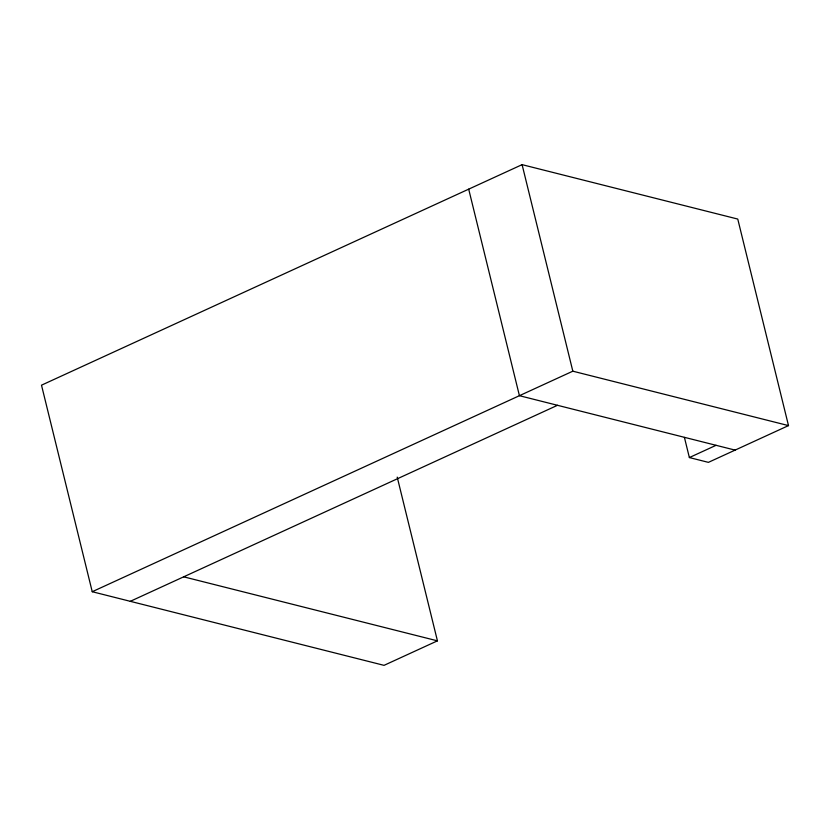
<?xml version="1.0" encoding="UTF-8"?>
<svg xmlns="http://www.w3.org/2000/svg" width="830" height="830" viewBox="0 0 830 830"><rect width="100%" height="100%" fill="white"/><g stroke="black" fill="none" stroke-linecap="round" stroke-linejoin="round"><path stroke-width="1.25" d="M684.418 437.41L689.367 457.558L708.405 462.362L788.5 425.603L737.766 219.068L522.091 164.651L41.5 385.182L92.234 591.717L384.031 665.349L437.431 640.843L397.217 477.126M92.234 591.717L572.825 371.186L788.5 425.603M130.289 601.325L557.48 405.299M689.367 457.558L716.072 445.305M735.1 450.109L519.424 395.692L468.691 189.157M183.689 576.819L437.431 640.843M522.091 164.651L572.825 371.186"/></g></svg>
